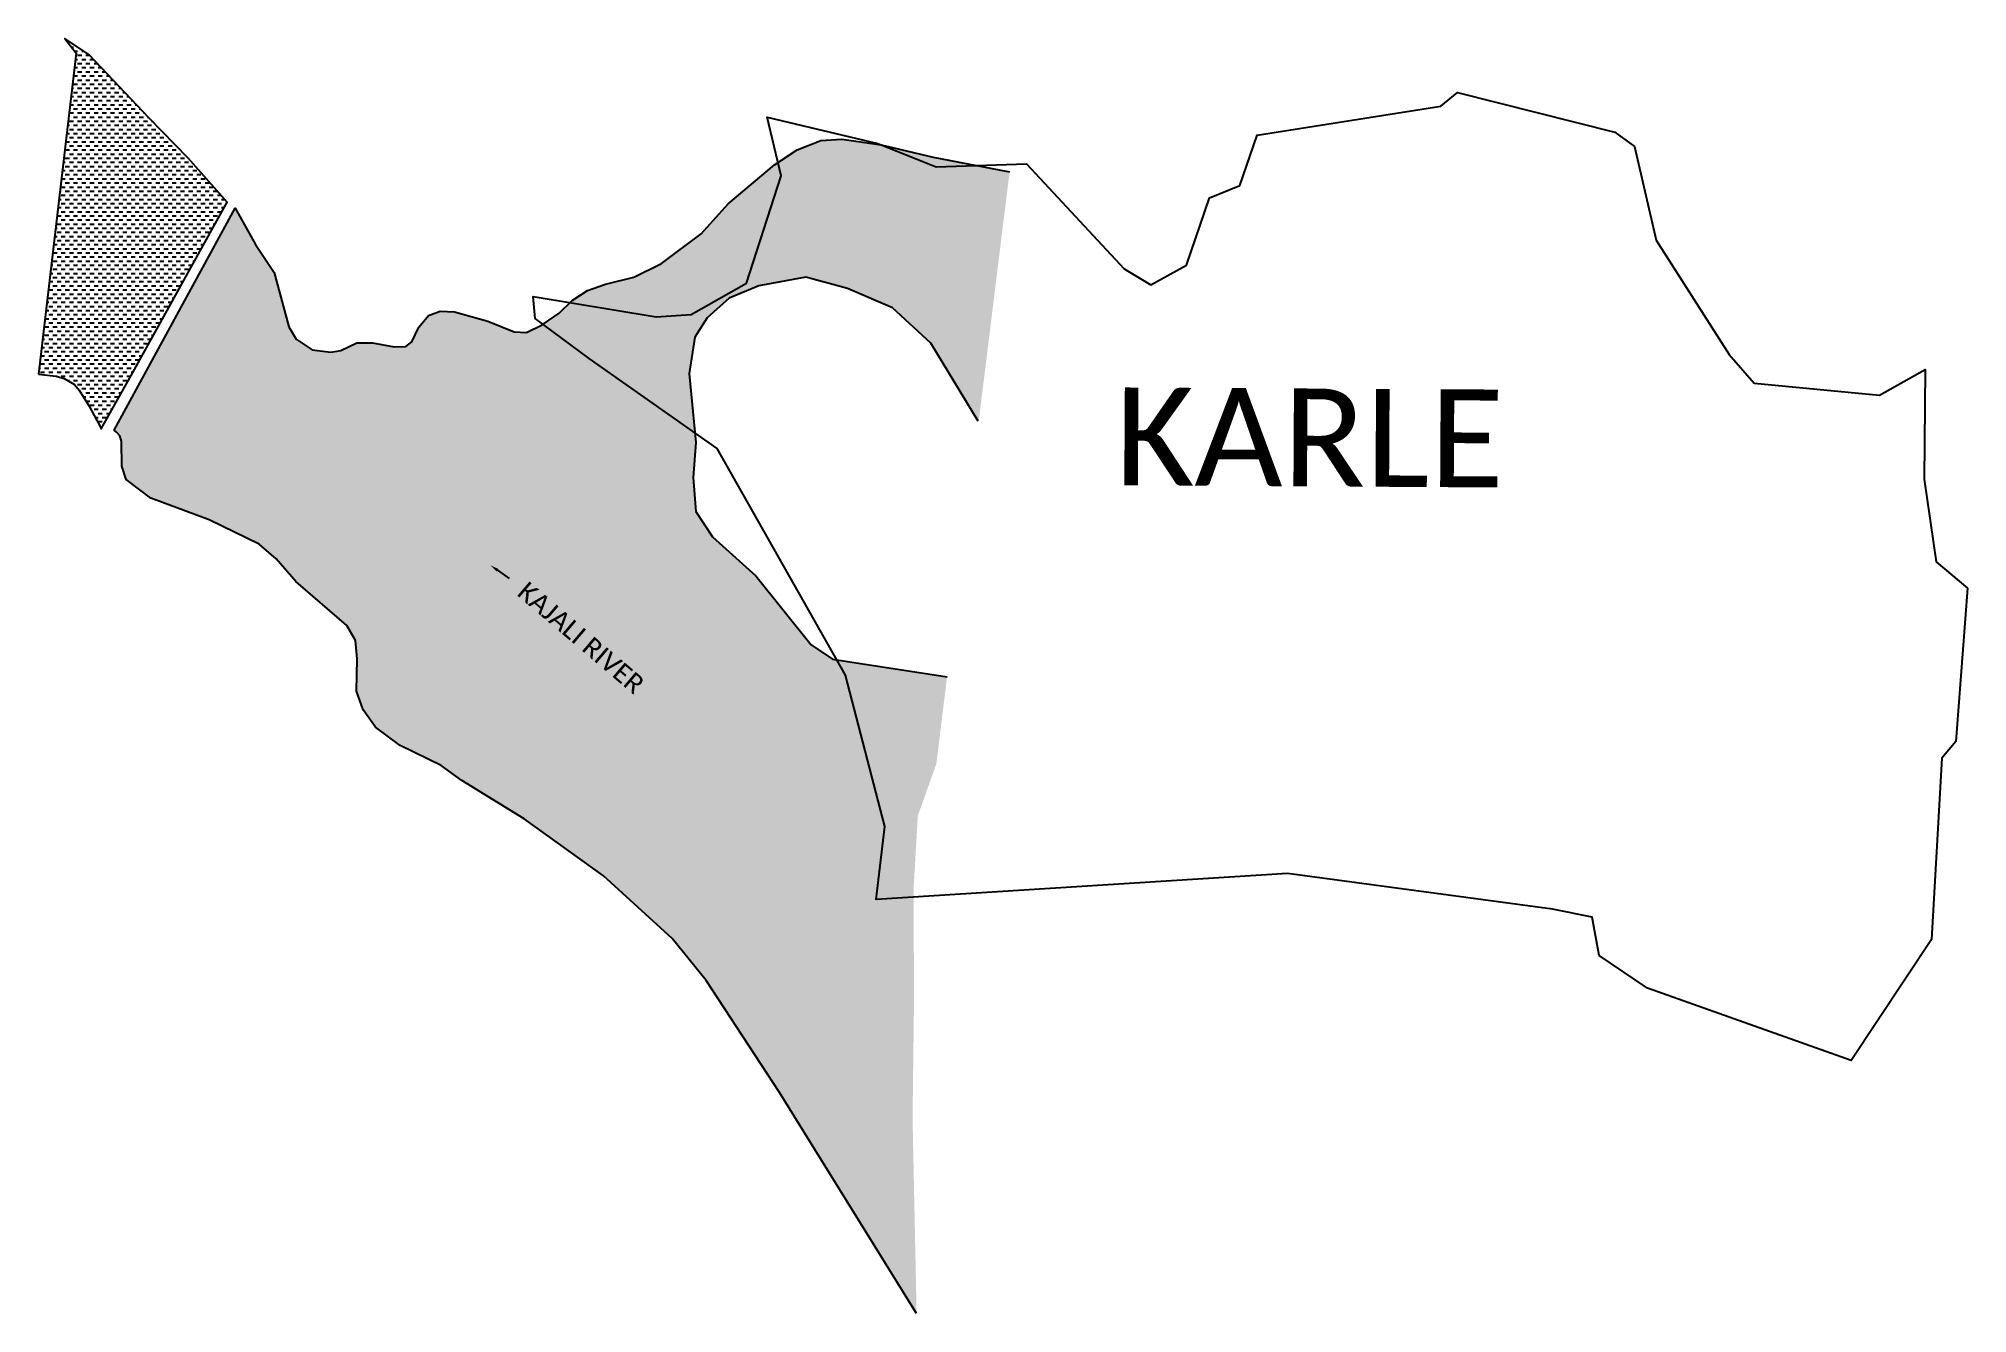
# Model space of a CAD drawing. Header units: metres. Extents: x 318441 to 320493, y 1877349 to 1878704.
import ezdxf

# ---------------------------------------------------------------- set-up
doc = ezdxf.new("R2010")
doc.units = ezdxf.units.M
doc.header["$MEASUREMENT"] = 0
for name, color, linetype in [('ARROW', 7, 'Continuous'), ('BUILDING', 214, 'Continuous'), ('RIVER', 4, 'Continuous'), ('RIVER TEXT', 7, 'Continuous'), ('village', 3, 'Continuous'), ('VILLAGE NAME', 250, 'Continuous')]:
    doc.layers.add(name, color=color, linetype=linetype)
doc.layers.get('BUILDING').off()
doc.styles.get("Standard").update_dxf_attribs({"font": 'simplex.shx'})

# ---------------------------------------------------------------- blocks, each defined once
blk = doc.blocks.new('SHG')
at = {"layer": 'ARROW'}
blk.add_lwpolyline([(318493.9, 1878501.8), (318506.3, 1878493)], dxfattribs=at)
blk.add_solid([(318493, 1878500.5), (318486.2, 1878507.3), (318494.8, 1878503.1)], dxfattribs=at)

msp = doc.modelspace()

# ---------------------------------------------------------------- hatches: boundary and pattern name
at = {"layer": 'RIVER'}
h = msp.add_hatch(dxfattribs=at)
h.set_pattern_fill('DASH', color=256, scale=35)
h.paths.add_polyline_path([(318641.8, 1878530.2), (318600.3, 1878576.8), (318558.5, 1878619.4), (318494.7, 1878686.6), (318469.1, 1878704), (318481, 1878688.7), (318441, 1878347.2), (318459.6, 1878345.3), (318468.2, 1878342.8), (318479.2, 1878336.4), (318484.3, 1878330.3), (318494.8, 1878313.3), (318502.5, 1878298.6), (318505.7, 1878293.1), (318507.7, 1878289.3), (318539.5, 1878346)])
h = msp.add_hatch(dxfattribs=at)
h.set_pattern_fill('DASH', color=256, scale=35)
h.paths.add_polyline_path([(319140.1, 1878274.6), (319132.9, 1878348.1), (319139.1, 1878386.6), (319152.2, 1878407), (319175.7, 1878428.1), (319207.2, 1878441.2), (319257.3, 1878450.5), (319301.5, 1878438.5), (319349.3, 1878417.8), (319390.1, 1878380.1), (319441, 1878296.4), (319473.9, 1878562.3), (319392.6, 1878577.9), (319337.4, 1878591.1), (319295.5, 1878597.1), (319273.3, 1878595.6), (319248, 1878585.8), (319224, 1878569.8), (319174.7, 1878528.3), (319145.7, 1878496.5), (319103.8, 1878464.8), (319074.1, 1878450.4), (319044.1, 1878443.1), (319025, 1878436.3), (319008.5, 1878425.7), (318994.8, 1878412.2), (318976.8, 1878399.9), (318960.1, 1878391.6), (318946.9, 1878392.4), (318919, 1878403.7), (318883.3, 1878413.6), (318868.2, 1878414.3), (318855.9, 1878409.6), (318845.5, 1878397.1), (318838, 1878381.8), (318831.8, 1878376.8), (318819.3, 1878376.3), (318796.2, 1878380.6), (318779.7, 1878380.6), (318762.7, 1878372.6), (318751.8, 1878370.7), (318732, 1878373), (318715, 1878384.4), (318707.1, 1878397.5), (318691.5, 1878455.3), (318671.8, 1878485.2), (318650, 1878523.7), (318521.4, 1878287.8), (318524, 1878285.7), (318527.3, 1878281.9), (318529.4, 1878276.1), (318529.6, 1878249.4), (318534.3, 1878235.3), (318560.6, 1878215.4), (318622.6, 1878192.4), (318675.8, 1878166.7), (318693.8, 1878151.1), (318714.6, 1878126.9), (318769, 1878080), (318778.1, 1878064.1), (318779.8, 1878044.7), (318779.1, 1878010.2), (318786.3, 1877990.4), (318799.5, 1877972), (318825.8, 1877952.6), (318869.2, 1877931.1), (318891.1, 1877915.4), (318957.7, 1877874.5), (319042, 1877814), (319114.9, 1877747.2), (319151.3, 1877702.7), (319229, 1877583.6), (319375, 1877348.8), (319370.7, 1877556.6), (319372.3, 1877685.3), (319371.7, 1877798.6), (319376.3, 1877877.8), (319396, 1877933.1), (319407.4, 1878025.4), (319285.7, 1878044.3), (319262.9, 1878059.6), (319204.1, 1878132.9), (319157.9, 1878174.5), (319140.2, 1878201.4), (319137.5, 1878237.6)])
h.paths.add_polyline_path([(318935.1, 1878107), (319069.6, 1877992.5), (319101, 1878029.4), (318966.5, 1878143.9)], flags=24)

# ---------------------------------------------------------------- linework, layer by layer
at = {"layer": 'RIVER', "color": 4}
msp.add_lwpolyline([(318441, 1878347.2), (318459.6, 1878345.3), (318468.2, 1878342.8), (318479.2, 1878336.4), (318484.3, 1878330.3), (318494.8, 1878313.3), (318502.5, 1878298.6), (318505.7, 1878293.1), (318507.7, 1878289.3), (318539.5, 1878346), (318641.8, 1878530.2), (318600.3, 1878576.8), (318558.5, 1878619.4), (318494.7, 1878686.6), (318469.1, 1878704), (318481, 1878688.7)], close=True, dxfattribs=at)
msp.add_lwpolyline([(319375, 1877348.8), (319229, 1877583.6), (319151.3, 1877702.7), (319114.9, 1877747.2), (319042, 1877814), (318957.7, 1877874.5), (318891.1, 1877915.4), (318869.2, 1877931.1), (318825.8, 1877952.6), (318799.5, 1877972), (318786.3, 1877990.4), (318779.1, 1878010.2), (318779.8, 1878044.7), (318778.1, 1878064.1), (318769, 1878080), (318714.6, 1878126.9), (318693.8, 1878151.1), (318675.8, 1878166.7), (318622.6, 1878192.4), (318560.6, 1878215.4), (318534.3, 1878235.3), (318529.6, 1878249.4), (318529.4, 1878276.1), (318527.3, 1878281.9), (318524, 1878285.7), (318521.4, 1878287.8), (318650, 1878523.7), (318671.8, 1878485.2), (318691.5, 1878455.3), (318707.1, 1878397.5), (318715, 1878384.4), (318732, 1878373), (318751.8, 1878370.7), (318762.7, 1878372.6), (318779.7, 1878380.6), (318796.2, 1878380.6), (318819.3, 1878376.3), (318831.8, 1878376.8), (318838, 1878381.8), (318845.5, 1878397.1), (318855.9, 1878409.6), (318868.2, 1878414.3), (318883.3, 1878413.6), (318919, 1878403.7), (318946.9, 1878392.4), (318960.1, 1878391.6), (318976.8, 1878399.9), (318994.8, 1878412.2), (319008.5, 1878425.7), (319025, 1878436.3), (319044.1, 1878443.1), (319074.1, 1878450.4), (319103.8, 1878464.8), (319145.7, 1878496.5), (319174.7, 1878528.3), (319224, 1878569.8), (319248, 1878585.8), (319273.3, 1878595.6), (319295.5, 1878597.1), (319337.4, 1878591.1), (319392.6, 1878577.9), (319473.7, 1878562.4)], dxfattribs=at)
at = {"layer": 'RIVER', "flags": 128}
msp.add_lwpolyline([(319440.4, 1878297.3), (319390.1, 1878380.1), (319349.3, 1878417.8), (319301.5, 1878438.5), (319257.3, 1878450.5), (319207.2, 1878441.2), (319175.7, 1878428.1), (319152.2, 1878407), (319139.1, 1878386.6), (319132.9, 1878348.1), (319140.1, 1878274.6), (319137.5, 1878237.6), (319140.2, 1878201.4), (319157.9, 1878174.5), (319204.1, 1878132.9), (319262.9, 1878059.6), (319285.7, 1878044.3), (319407.4, 1878025.4)], dxfattribs=at)
at = {"layer": 'village', "color": 3, "true_color": 0x00ff00}
msp.add_polyline3d([(320492.8, 1878119.9, 0), (320480.3, 1877956.7, 0), (320465.6, 1877939, 0), (320454.7, 1877746.4, 0), (320369.1, 1877617.5, 0), (320152.6, 1877694.6, 0), (320101.2, 1877729.2, 0), (320093.5, 1877769.9, 0), (320051.3, 1877778.5, 0), (319769.4, 1877816.3, 0), (319332, 1877788.7, 0), (319341.2, 1877866.3, 0), (319299.4, 1878027.4, 0), (319162.7, 1878268.4, 0), (319026.7, 1878363.9, 0), (318969.1, 1878406.3, 0), (318967.2, 1878429.9, 0), (319097.8, 1878408.2, 0), (319135.2, 1878410.6, 0), (319194.1, 1878444.1, 0), (319230.8, 1878558.2, 0), (319216.1, 1878620.6, 0), (319333.8, 1878592.5, 0), (319395.8, 1878567.7, 0), (319491.9, 1878571, 0), (319595.9, 1878459.4, 0), (319624.3, 1878442.3, 0), (319662.1, 1878463.3, 0), (319686.6, 1878534.7, 0), (319718.7, 1878547.7, 0), (319737.2, 1878601.4, 0), (319932.7, 1878632.2, 0), (319950.4, 1878646.7, 0), (320117.8, 1878604.4, 0), (320138.7, 1878589.3, 0), (320161.8, 1878489.6, 0), (320239.3, 1878368.1, 0), (320265.9, 1878337.8, 0), (320399.3, 1878325.1, 0), (320447.9, 1878352.1, 0), (320446.6, 1878235.5, 0), (320459.5, 1878147.9, 0)], close=True, dxfattribs=at)

# ---------------------------------------------------------------- block references
at = {"layer": 'BUILDING'}
msp.add_blockref('SHG', (435.3, -363), dxfattribs=at)

# ---------------------------------------------------------------- texts
at = {"layer": 'RIVER TEXT', "insert": (318900.6, 1878180.3), "char_height": 20, "attachment_point": 1, "rotation": 319.585}
msp.add_mtext_dynamic_manual_height_columns('\\pxqc;{\\fCalibri|b0|i0|c0|p34;KAJALI RIVER }', width=325.832, gutter_width=1, heights=[0], dxfattribs=at)
at = {"layer": 'VILLAGE NAME', "insert": (319586.7, 1878333.2), "char_height": 104.042, "attachment_point": 1, "rotation": 359.6762}
msp.add_mtext_dynamic_manual_height_columns('{\\fCalibri|b0|i0|c0|p34;KARLE}', width=619.922, gutter_width=520.2, heights=[0], dxfattribs=at)

doc.saveas('drawing.dxf')
